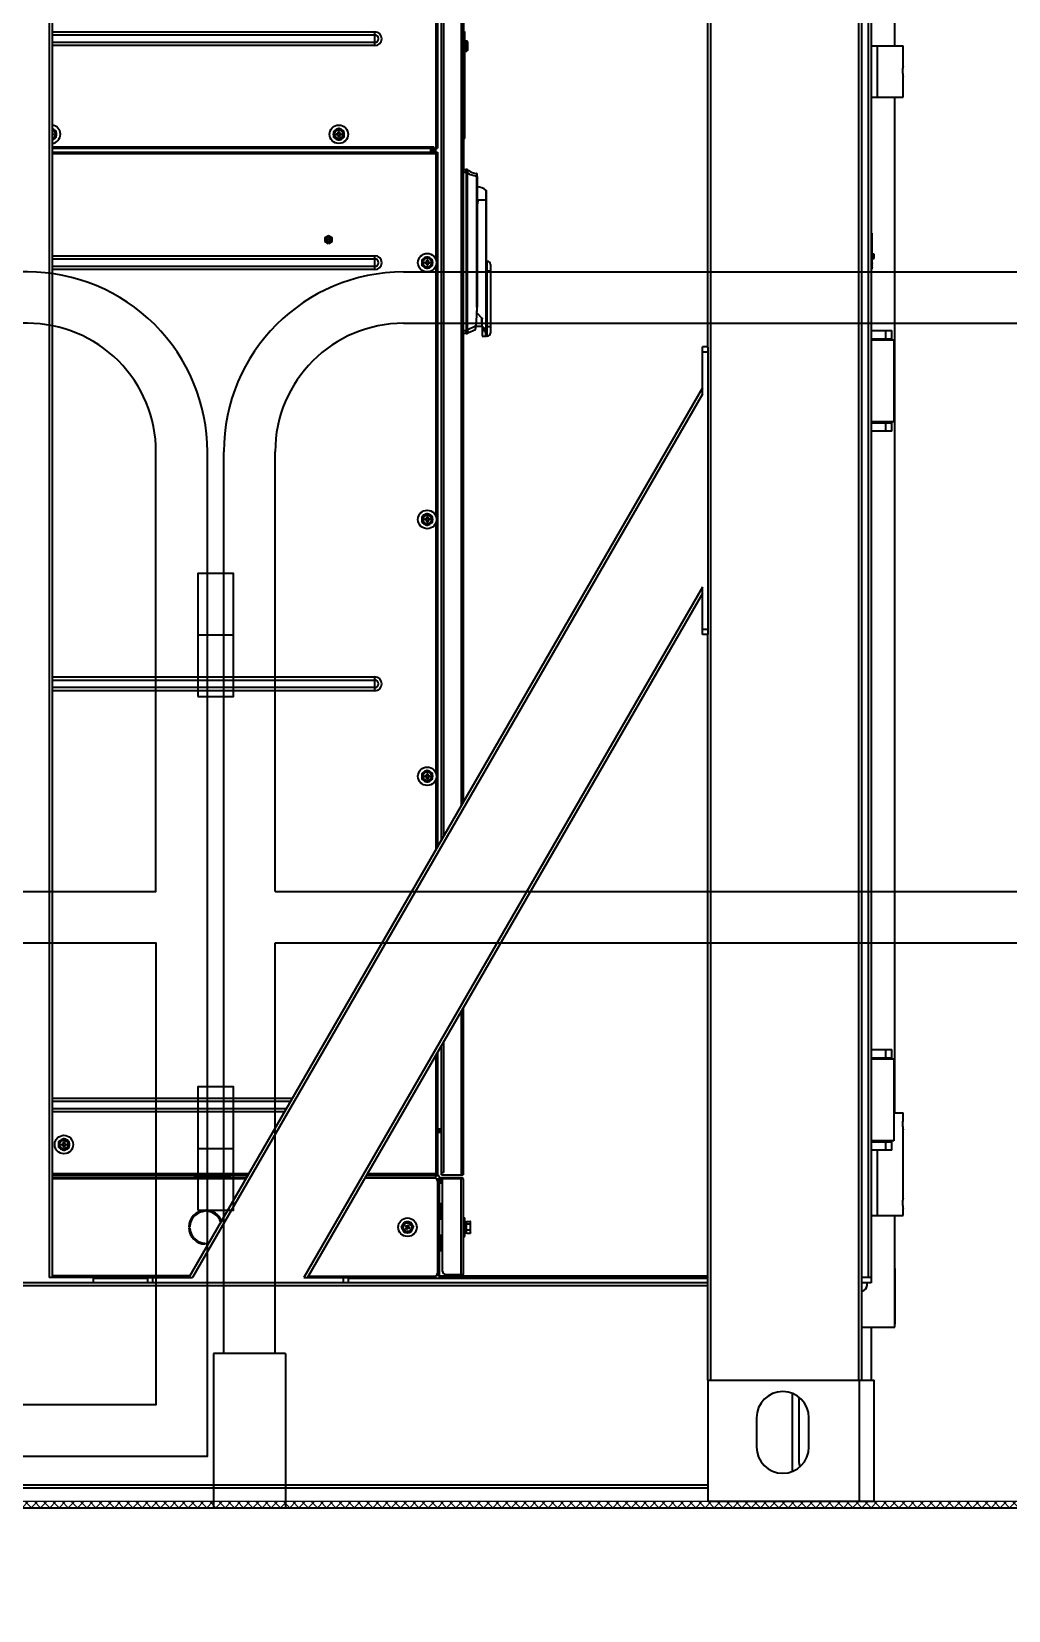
# Model space of a CAD drawing. Header units: millimetres. Extents: x 32496 to 166256, y 3504 to 23939.
# Drawn here: x 85086 to 86037, y 19105 to 20642 of the extents above; entities that cross this region are included whole.
import ezdxf

# ---------------------------------------------------------------- set-up
doc = ezdxf.new("R2010")
doc.units = ezdxf.units.MM
doc.layers.get('0').update_dxf_attribs({"lineweight": 35})
doc.layers.add('02___PRT_ALL_AXES', color=90, linetype='Continuous')

# ---------------------------------------------------------------- blocks, each defined once
blk = doc.blocks.new('YTJHUYTYHRTGR')
at = {"color": 7, "linetype": 'Continuous'}
for p, q in [((69414.4, -40854, 19235.7), (71188.4, -40854, 19235.7)), ((69414.4, -40904, 19235.7), (70276.4, -40904, 19235.7)), ((69239.4, -41907, 19235.7), (69239.4, -41029, 19235.7)), ((69289.4, -41457, 19235.7), (69289.4, -41029, 19235.7)), ((69289.4, -41457, 19235.7), (70276.4, -41457, 19235.7)), ((69289.4, -41507, 19235.7), (70276.4, -41507, 19235.7)), ((69289.4, -41907, 19235.7), (69289.4, -41507, 19235.7)), ((69299.4, -41907, 19235.7), (69229.4, -41907, 19235.7)), ((69229.4, -41907, 19235.7), (69229.4, -42057, 19235.7)), ((69299.4, -41907, 19235.7), (69299.4, -42057, 19235.7))]:
    blk.add_line(p, q, dxfattribs=at)
for p, q in [((69214.2, -41207.4, 19235.7), (69248.8, -41207.4, 19235.7)), ((69214.2, -41707.4, 19235.7), (69248.8, -41707.4, 19235.7))]:
    blk.add_line(p, q)
for points in [[(69223.4, -41029, 0.414214), (69048.4, -40854), (68258.4, -40854, 0.414214), (68083.4, -41029), (68083.4, -42007), (69223.4, -42007)], [(68678.4, -41457), (69173.4, -41457), (69173.4, -41029, 0.414214), (69048.4, -40904), (68678.4, -40904)]]:
    blk.add_lwpolyline(points, format="xyb", close=True)
at = {"elevation": 19235.7}
for points in [[(69214.2, -41267.3), (69248.8, -41267.3), (69248.8, -41147.4), (69214.2, -41147.4)], [(69214.2, -41767.3), (69248.8, -41767.3), (69248.8, -41647.4), (69214.2, -41647.4)]]:
    blk.add_lwpolyline(points, close=True, dxfattribs=at)
blk.add_lwpolyline([(68678.4, -41957), (68678.4, -41507), (69173.4, -41507), (69173.4, -41957)], close=True)
at = {"color": 7, "linetype": 'Continuous'}
for radius in [175, 125]:
    blk.add_arc((69414.4, -41029, 19235.7), radius, 90, 180, dxfattribs=at)
at = {"layer": '02___PRT_ALL_AXES', "color": 7, "linetype": 'Continuous'}
blk.add_line((71373.4, -42057, 19235.7), (65933.4, -42057, 19235.7), dxfattribs=at)
blk = doc.blocks.new('1250-8')
at = {"color": 9, "linetype": 'Continuous'}
for p, q in [((40893.9, -24607.5), (40893.9, -21947.5)), ((41037.9, -24607.5), (41037.9, -21947.5)), ((40249.9, -21998.5), (40249.9, -24507.5)), ((40633.6, -22427.5), (40633.6, -24078.5)), ((40651.2, -24048), (40651.2, -22458)), ((41046.9, -22904.1), (41046.9, -24507.5)), ((40626.5, -23408), (40626.5, -23272.1)), ((40252.9, -23294.8), (40566.9, -23294.8)), ((40252.9, -23297.8), (40566.9, -23297.8)), ((40566.9, -23308.2), (40566.9, -23294.8)), ((40566.9, -23305.2), (40252.9, -23305.2)), ((40566.9, -23308.2), (40252.9, -23308.2)), ((40653.4, -23305.2), (40654.6, -23305.2)), ((41055.9, -23308.3), (41055.9, -23358.3)), ((40653.4, -23329.6), (40654.6, -23329.6)), ((40252.9, -23406.8), (40624.5, -23406.8)), ((40622.9, -23412), (40622.9, -23408)), ((40652.9, -23403.2), (40653.4, -23403.2)), ((40252.9, -23411.8), (40621.5, -23411.8)), ((40626.5, -23413.4), (40252.9, -23413.4)), ((40626.5, -23516.9), (40626.5, -23413.4)), ((40655.5, -23431.7), (40652.9, -23431.7)), ((40655.5, -23431.7), (40655.5, -23428.7)), ((40655.5, -23431.7), (40657.2, -23429.2)), ((40656.1, -23432.1), (40657.7, -23429.6)), ((40656.8, -23432.1), (40656.1, -23432.1)), ((40656.1, -23585.2), (40656.1, -23432.1)), ((40656.8, -23432.1), (40656.8, -23585.2)), ((40666.4, -23435.6), (40666.1, -23435.6)), ((40666.1, -23562.8), (40666.1, -23435.6)), ((40675.3, -23449.1), (40675.3, -23449.5)), ((40675.3, -23449.5), (40675.4, -23458.6)), ((40666.8, -23459.9), (40666.4, -23461)), ((40666.4, -23464.4), (40666.6, -23463.9)), ((40666.4, -23464.4), (40666.6, -23463.9)), ((40666.4, -23463.9), (40666.6, -23463.9)), ((40667.2, -23458.6), (40666.8, -23459.9)), ((40671.6, -23458.6), (40667.2, -23458.6)), ((40667.2, -23458.6), (40667.2, -23458.8)), ((40675.4, -23458.6), (40671.6, -23458.6)), ((40675.4, -23458.6), (40675.4, -23458.6)), ((40675.4, -23585.4), (40675.4, -23458.6)), ((41050.9, -23501), (41049.9, -23501)), ((40252.9, -23512.8), (40566.9, -23512.8)), ((40252.9, -23515.8), (40566.9, -23515.8)), ((40566.9, -23526.2), (40566.9, -23512.8)), ((41050.9, -23515.7), (41049.9, -23515.7)), ((40566.9, -23523.2), (40252.9, -23523.2)), ((40566.9, -23526.2), (40252.9, -23526.2)), ((40626.5, -23766.9), (40626.5, -23522.1)), ((40676.4, -23527.7), (40675.4, -23527.7)), ((40676.4, -23527.7), (40676.4, -23518.2)), ((40679.4, -23527.7), (40676.4, -23527.7)), ((40676.4, -23581.6), (40676.4, -23527.7)), ((40666.1, -23562.8), (40666.4, -23562.8)), ((40671.2, -23577.3), (40671.2, -23573.4)), ((40652.9, -23585.4), (40655.8, -23585.4)), ((40656.1, -23585.2), (40655.8, -23585.4)), ((40655.8, -23585.4), (40657, -23588.1)), ((40655.8, -23588.4), (40655.8, -23585.4)), ((40656.8, -23585.2), (40656.1, -23585.2)), ((40657.4, -23587.9), (40656.1, -23585.2)), ((40665, -23581.4), (40656.8, -23585.2)), ((40675.1, -23591.1), (40675.1, -23588.2)), ((40675.4, -23581.6), (40676.4, -23581.6)), ((40675.4, -23585.4), (40675.4, -23585.4)), ((40676.4, -23581.6), (40679.4, -23581.6)), ((40676.4, -23591), (40676.4, -23581.6)), ((40890.9, -23606.5), (40885.9, -23606.5)), ((40885.9, -23647.5), (40389.4, -24507.5)), ((40626.5, -24016.9), (40626.5, -23772.1)), ((40885.9, -23835.5), (40497.9, -24507.5)), ((40890.9, -23876.5), (40885.9, -23876.5)), ((40252.9, -23922.8), (40566.9, -23922.8)), ((40252.9, -23925.8), (40566.9, -23925.8)), ((40566.9, -23936.2), (40566.9, -23922.8)), ((40566.9, -23933.2), (40252.9, -23933.2)), ((40566.9, -23936.2), (40252.9, -23936.2)), ((40626.5, -24090.8), (40626.5, -24022.1)), ((40651.2, -24407.5), (40651.2, -24248)), ((40633.6, -24278.5), (40633.6, -24405.3)), ((40626.5, -24406.1), (40626.5, -24290.8)), ((40252.9, -24332.8), (40486.8, -24332.8)), ((40252.9, -24335.8), (40485.1, -24335.8)), ((40480.8, -24343.2), (40252.9, -24343.2)), ((40479.1, -24346.2), (40252.9, -24346.2)), ((41055.9, -24374.5), (41055.9, -24375.5)), ((41055.9, -24383.5), (41055.9, -24447)), ((40252.9, -24406.1), (40444.5, -24406.1)), ((40560, -24406.1), (40626.5, -24406.1)), ((40441.4, -24411.5), (40252.9, -24411.5)), ((40626.4, -24410.9), (40626.4, -24408.5)), ((40631.9, -24411.7), (40630.9, -24411.7)), ((40632.1, -24411.5), (40632.1, -24410.5)), ((40650.9, -24504.5), (40650.9, -24411.5)), ((40631.4, -24438.5), (40629.4, -24438.5)), ((40631.4, -24448.3), (40629.4, -24448.3)), ((40631.6, -24448.5), (40631.6, -24450.5)), ((40631.4, -24468.7), (40629.4, -24468.7)), ((40631.6, -24468.5), (40631.6, -24466.5)), ((40629.4, -24478.5), (40631.4, -24478.5)), ((40890.9, -24515.5), (38776.9, -24515.5)), ((40252.9, -24505.5), (40387.1, -24505.5)), ((40350.9, -24512.5), (40350.9, -24507.5)), ((40512.4, -24506.5), (40512.4, -24507.5)), ((40536.4, -24512.5), (40536.4, -24507.5)), ((40626.4, -24508.5), (40626.4, -24506.1)), ((40890.9, -24506.3), (40629.4, -24506.3)), ((41038.4, -24607.5), (41038.4, -24725.5)), ((40890.9, -24709.5), (38776.9, -24709.5))]:
    blk.add_line(p, q, dxfattribs=at)
at = {"color": 7, "linetype": 'Continuous'}
for p, q in [((41040.9, -24607.5), (41040.9, -21947.5)), ((40252.9, -21998.5), (40252.9, -24507.5)), ((41072.9, -23308.3), (41072.9, -22217.2)), ((40627.9, -22417.7), (40627.9, -23408)), ((40631.9, -24081.4), (40631.9, -22426.5)), ((40652.9, -22461), (40652.9, -24045.1)), ((41049.9, -22899.5), (41049.9, -24512.5)), ((40890.9, -23601.9), (40890.9, -22904.1)), ((40653.4, -23428.7), (40653.4, -23133.8)), ((40654.6, -23398.5), (40654.6, -23294.5)), ((40654.6, -23303.5), (40656.4, -23303.5)), ((40654.6, -23313.5), (40656.4, -23313.5)), ((40657.4, -23304.5), (40656.4, -23303.5)), ((40656.4, -23313.5), (40656.4, -23303.5)), ((40657.4, -23312.5), (40656.4, -23313.5)), ((40657.4, -23312.5), (40657.4, -23304.5)), ((41049.9, -23308.3), (41080.9, -23308.3)), ((41080.9, -23328.3), (41080.9, -23308.3)), ((41080.9, -23328.3), (41080.9, -23328.4)), ((41080.9, -23328.4), (41080.9, -23328.3)), ((41080.9, -23328.3), (41080.9, -23328.4)), ((41080.9, -23338.3), (41080.9, -23338.2)), ((41080.9, -23338.2), (41080.9, -23338.3)), ((41080.9, -23338.2), (41080.9, -23338.3)), ((41080.9, -23358.3), (41080.9, -23338.3)), ((41049.9, -23358.3), (41080.9, -23358.3)), ((41072.9, -24347), (41072.9, -23358.3)), ((40252.9, -23389.3), (40256.9, -23391.6)), ((40257, -23397.4), (40256.9, -23391.6)), ((40526.9, -23391.7), (40531.9, -23388.7)), ((40527, -23397.5), (40526.9, -23391.7)), ((40531.4, -23392), (40532.4, -23392)), ((40531.4, -23393.5), (40531.4, -23392)), ((40531.9, -23388.7), (40536.9, -23391.6)), ((40532.4, -23392), (40532.4, -23393.5)), ((40537, -23397.4), (40536.9, -23391.6)), ((40252.9, -23394), (40254.4, -23394)), ((40254.4, -23395), (40252.9, -23395)), ((40257, -23397.4), (40252.9, -23399.7)), ((40252.9, -23408), (40627.9, -23408)), ((40254.4, -23394), (40254.4, -23395)), ((40532, -23400.3), (40527, -23397.5)), ((40529.4, -23394), (40530.9, -23394)), ((40529.4, -23395), (40529.4, -23394)), ((40530.9, -23395), (40529.4, -23395)), ((40531.5, -23397), (40531.5, -23395.5)), ((40532.5, -23397), (40531.5, -23397)), ((40537, -23397.4), (40532, -23400.3)), ((40532.5, -23395.5), (40532.5, -23397)), ((40532.9, -23394), (40534.4, -23394)), ((40534.4, -23395), (40532.9, -23395)), ((40534.4, -23394), (40534.4, -23395)), ((40621.5, -23412), (40621.5, -23408)), ((40624.4, -23408), (40624.4, -23412)), ((40624.5, -23408), (40624.5, -23406.8)), ((40625.9, -23408), (40625.9, -23412)), ((40654.6, -23398.5), (40653.4, -23398.5)), ((40252.9, -23412), (40627.9, -23412)), ((40626.5, -23413.4), (40626.5, -23412)), ((40627.9, -23412), (40627.9, -24088.4)), ((40652.9, -23428.7), (40655.5, -23428.7)), ((40666.4, -23435.6), (40666.4, -23433.1)), ((40666.4, -23435.6), (40666.4, -23562.8)), ((40675.4, -23449.5), (40675.4, -23449.3)), ((40675.4, -23458.6), (40675.4, -23449.5)), ((40675.4, -23458.6), (40675.4, -23577.3)), ((40518.4, -23495), (40521.9, -23493)), ((40518.4, -23495), (40518.4, -23499)), ((40521.9, -23501.1), (40518.4, -23499)), ((40519.3, -23496.4), (40520.3, -23496.4)), ((40519.3, -23496.5), (40519.3, -23496.4)), ((40520.1, -23496.5), (40519.3, -23496.5)), ((40519.4, -23497.1), (40519.3, -23497.2)), ((40519.3, -23497.2), (40519.3, -23497.3)), ((40519.3, -23497.4), (40519.3, -23497.3)), ((40519.3, -23497.4), (40519.3, -23497.5)), ((40519.3, -23497.5), (40519.5, -23497.6)), ((40520.1, -23496.5), (40519.4, -23497.1)), ((40519.5, -23497.2), (40520.3, -23496.5)), ((40519.5, -23497.3), (40519.5, -23497.2)), ((40519.5, -23497.3), (40519.5, -23497.4)), ((40519.6, -23497.5), (40519.5, -23497.4)), ((40519.5, -23497.4), (40519.5, -23497.4)), ((40519.5, -23497.6), (40519.6, -23497.6)), ((40519.8, -23497.5), (40519.6, -23497.5)), ((40519.6, -23497.6), (40519.7, -23497.7)), ((40519.8, -23497.7), (40519.7, -23497.7)), ((40519.8, -23497.5), (40519.9, -23497.5)), ((40519.8, -23497.7), (40520, -23497.6)), ((40520, -23497.5), (40519.9, -23497.5)), ((40520.1, -23497.4), (40520, -23497.5)), ((40520, -23497.6), (40520.1, -23497.6)), ((40520.1, -23497.4), (40520.3, -23497.4)), ((40520.1, -23497.4), (40520.1, -23497.4)), ((40520.1, -23497.6), (40520.2, -23497.5)), ((40520.2, -23497.5), (40520.3, -23497.4)), ((40520.3, -23496.4), (40520.3, -23496.5)), ((40520.5, -23496.4), (40520.7, -23496.4)), ((40520.5, -23497.7), (40520.5, -23496.4)), ((40520.7, -23497.7), (40520.5, -23497.7)), ((40520.7, -23496.4), (40520.7, -23497.4)), ((40520.8, -23497.3), (40520.7, -23497.4)), ((40520.7, -23497.7), (40520.8, -23497.5)), ((40520.8, -23497.3), (40520.8, -23497.5)), ((40521.2, -23497), (40521.1, -23496.8)), ((40521.1, -23496.8), (40521.1, -23496.9)), ((40521.1, -23496.9), (40521.2, -23497)), ((40521.2, -23497), (40521.1, -23497.2)), ((40521.1, -23497.2), (40521.2, -23497.1)), ((40521.1, -23497.2), (40521.1, -23497.2)), ((40521.2, -23496.8), (40521.3, -23496.8)), ((40521.2, -23497), (40521.2, -23496.8)), ((40521.2, -23497.3), (40521.2, -23497.1)), ((40521.3, -23497.3), (40521.2, -23497.3)), ((40521.4, -23496.8), (40521.3, -23497)), ((40521.3, -23496.8), (40521.3, -23497)), ((40521.3, -23497), (40521.4, -23496.9)), ((40521.4, -23497.2), (40521.3, -23497)), ((40521.3, -23497.1), (40521.4, -23497.2)), ((40521.3, -23497.1), (40521.3, -23497.3)), ((40521.4, -23496.9), (40521.4, -23496.8)), ((40521.4, -23497.2), (40521.4, -23497.2)), ((40521.8, -23496.5), (40521.7, -23496.6)), ((40521.7, -23496.6), (40521.7, -23496.7)), ((40521.7, -23496.9), (40521.7, -23496.7)), ((40521.7, -23496.9), (40521.7, -23497)), ((40521.7, -23497), (40521.8, -23497.1)), ((40521.7, -23497.4), (40521.8, -23497.4)), ((40521.7, -23497.4), (40521.8, -23497.6)), ((40521.7, -23497.4), (40521.7, -23497.4)), ((40521.9, -23496.4), (40521.8, -23496.5)), ((40521.8, -23496.7), (40521.9, -23496.6)), ((40521.8, -23496.8), (40521.8, -23496.7)), ((40521.8, -23496.9), (40521.8, -23496.8)), ((40521.8, -23496.8), (40521.8, -23496.8)), ((40521.9, -23497), (40521.8, -23496.9)), ((40521.8, -23497.1), (40521.9, -23497.2)), ((40521.9, -23497.4), (40521.8, -23497.4)), ((40521.8, -23497.6), (40521.9, -23497.6)), ((40521.9, -23493), (40525.4, -23495)), ((40522.1, -23496.4), (40521.9, -23496.4)), ((40521.9, -23496.5), (40522, -23496.5)), ((40521.9, -23496.6), (40521.9, -23496.5)), ((40522, -23497.1), (40521.9, -23497)), ((40521.9, -23497), (40521.9, -23497)), ((40521.9, -23497.2), (40522.1, -23497.2)), ((40522, -23497.5), (40521.9, -23497.4)), ((40521.9, -23497.6), (40522.1, -23497.7)), ((40525.4, -23499), (40521.9, -23501.1)), ((40522.2, -23496.5), (40522, -23496.5)), ((40522, -23497.1), (40522.2, -23497.1)), ((40522.1, -23497.5), (40522, -23497.5)), ((40522.1, -23496.4), (40522.2, -23496.4)), ((40522.2, -23497.2), (40522.1, -23497.2)), ((40522.1, -23497.5), (40522.2, -23497.5)), ((40522.2, -23497.7), (40522.1, -23497.7)), ((40522.3, -23496.4), (40522.2, -23496.4)), ((40522.2, -23496.5), (40522.3, -23496.5)), ((40522.3, -23497), (40522.2, -23497.1)), ((40522.2, -23497.2), (40522.3, -23497.2)), ((40522.3, -23497.5), (40522.2, -23497.5)), ((40522.2, -23497.7), (40522.3, -23497.6)), ((40522.5, -23496.5), (40522.3, -23496.4)), ((40522.3, -23496.5), (40522.4, -23496.6)), ((40522.4, -23497), (40522.3, -23497)), ((40522.3, -23497.2), (40522.5, -23497.1)), ((40522.4, -23497.4), (40522.3, -23497.5)), ((40522.3, -23497.6), (40522.5, -23497.6)), ((40522.4, -23496.6), (40522.4, -23496.7)), ((40522.4, -23496.7), (40522.5, -23496.8)), ((40522.5, -23496.8), (40522.4, -23496.9)), ((40522.4, -23496.9), (40522.4, -23497)), ((40522.5, -23497.3), (40522.4, -23497.4)), ((40522.4, -23497.4), (40522.4, -23497.4)), ((40522.5, -23496.6), (40522.5, -23496.5)), ((40522.6, -23496.7), (40522.5, -23496.6)), ((40522.5, -23496.8), (40522.5, -23496.8)), ((40522.5, -23497.1), (40522.5, -23497.1)), ((40522.5, -23497.1), (40522.5, -23497.3)), ((40522.5, -23497.4), (40522.6, -23497.3)), ((40522.5, -23497.6), (40522.5, -23497.4)), ((40522.6, -23496.9), (40522.6, -23496.7)), ((40522.6, -23496.9), (40522.6, -23497.1)), ((40522.6, -23497.3), (40522.6, -23497.1)), ((40522.8, -23496.4), (40523, -23496.4)), ((40522.8, -23497.7), (40522.8, -23496.4)), ((40523.1, -23497.7), (40522.8, -23497.7)), ((40523, -23496.4), (40523, -23497.4)), ((40523.4, -23496.4), (40523, -23497.4)), ((40523.1, -23497.7), (40523.5, -23496.5)), ((40523.4, -23496.4), (40523.6, -23496.4)), ((40523.5, -23496.5), (40523.9, -23497.7)), ((40524, -23497.4), (40523.6, -23496.4)), ((40524.1, -23497.7), (40523.9, -23497.7)), ((40524, -23496.4), (40524.1, -23496.4)), ((40524, -23497.4), (40524, -23496.4)), ((40524.1, -23496.4), (40524.1, -23497.7)), ((40525.4, -23499), (40525.4, -23495)), ((41050.9, -23525.8), (41050.9, -23490.8)), ((41050.9, -23492.8), (41050.9, -23492.7)), ((40612.9, -23516.7), (40617.9, -23513.7)), ((40613, -23522.5), (40612.9, -23516.7)), ((40617.9, -23513.7), (40622.9, -23516.6)), ((40623, -23522.4), (40622.9, -23516.6)), ((41052.9, -23511.3), (41050.9, -23511.3)), ((41050.9, -23515.3), (41052.9, -23515.3)), ((41052.9, -23515.3), (41052.9, -23511.3)), ((40618, -23525.3), (40613, -23522.5)), ((40615.4, -23519), (40616.9, -23519)), ((40615.4, -23520), (40615.4, -23519)), ((40616.9, -23520), (40615.4, -23520)), ((40617.4, -23517), (40618.4, -23517)), ((40617.4, -23518.5), (40617.4, -23517)), ((40617.5, -23522), (40617.5, -23520.5)), ((40618.5, -23522), (40617.5, -23522)), ((40623, -23522.4), (40618, -23525.3)), ((40618.4, -23517), (40618.4, -23518.5)), ((40618.5, -23520.5), (40618.5, -23522)), ((40618.9, -23519), (40620.4, -23519)), ((40620.4, -23520), (40618.9, -23520)), ((40620.4, -23519), (40620.4, -23520)), ((40675.4, -23518.2), (40676.4, -23518.2)), ((40675.4, -23525.8), (40675.4, -23527.7)), ((40675.4, -23527.7), (40675.4, -23581.6)), ((40679.4, -23521.2), (40679.4, -23527.7)), ((40679.4, -23527.7), (40679.4, -23581.6)), ((41050.9, -23521.6), (41050.9, -23521.7)), ((40666.3, -23568.7), (40666.4, -23568.6)), ((40666.3, -23568.7), (40666.4, -23568.6)), ((40666.4, -23568.6), (40666.6, -23568.8)), ((40666.4, -23568.6), (40666.6, -23568.8)), ((40666.6, -23568.8), (40671.2, -23573.4)), ((40666.6, -23568.8), (40671.2, -23573.4)), ((40671.4, -23581.2), (40671.4, -23574.1)), ((40655.8, -23588.4), (40652.9, -23588.4)), ((40657.4, -23587.9), (40657, -23588.1)), ((40657.4, -23587.9), (40664.8, -23584.5)), ((40671.4, -23581.6), (40665.4, -23581.6)), ((40671.4, -23581.2), (40671.4, -23583.8)), ((40671.4, -23583.8), (40671.4, -23585.1)), ((40671.4, -23585.1), (40671.4, -23586.3)), ((40671.4, -23586.3), (40671.4, -23591.1)), ((40671.4, -23591.1), (40675.1, -23591.1)), ((40675.4, -23580.8), (40675.4, -23585.4)), ((40675.4, -23581.6), (40675.4, -23583.2)), ((40675.4, -23585.4), (40675.4, -23587.9)), ((40675.4, -23586.3), (40675.4, -23586.8)), ((40675.4, -23586.8), (40675.4, -23587.9)), ((40675.4, -23587.9), (40675.4, -23590.6)), ((40675.4, -23590), (40675.4, -23590.8)), ((40675.4, -23590.8), (40675.4, -23591)), ((40676.4, -23591), (40675.4, -23591)), ((40679.4, -23581.6), (40679.4, -23588)), ((40679.4, -23588), (40679.4, -23588)), ((41049.9, -23585.5), (41069.9, -23585.5)), ((41049.9, -23593.5), (41069.9, -23593.5)), ((41063.9, -23585.5), (41063.9, -23593.5)), ((41069.9, -23593.5), (41069.9, -23585.5)), ((40890.9, -23601.5), (40885.9, -23601.5)), ((40885.9, -23647.5), (40885.9, -23601.5)), ((40890.9, -23601.9), (40890.9, -23881.1)), ((41049.9, -23594.5), (41071.9, -23594.5)), ((41071.9, -23594.5), (41071.9, -23674.5)), ((40885.9, -23641.5), (40385.9, -24507.5)), ((41071.9, -23674.5), (41049.9, -23674.5)), ((41049.9, -23675.5), (41069.9, -23675.5)), ((41069.9, -23683.5), (41049.9, -23683.5)), ((41063.9, -23675.5), (41063.9, -23683.5)), ((41069.9, -23683.5), (41069.9, -23675.5)), ((40612.9, -23766.7), (40617.9, -23763.7)), ((40613, -23772.5), (40612.9, -23766.7)), ((40618, -23775.3), (40613, -23772.5)), ((40615.4, -23769), (40616.9, -23769)), ((40615.4, -23770), (40615.4, -23769)), ((40616.9, -23770), (40615.4, -23770)), ((40617.4, -23767), (40618.4, -23767)), ((40617.4, -23768.5), (40617.4, -23767)), ((40617.5, -23772), (40617.5, -23770.5)), ((40618.5, -23772), (40617.5, -23772)), ((40617.9, -23763.7), (40622.9, -23766.6)), ((40623, -23772.4), (40618, -23775.3)), ((40618.4, -23767), (40618.4, -23768.5)), ((40618.5, -23770.5), (40618.5, -23772)), ((40618.9, -23769), (40620.4, -23769)), ((40620.4, -23770), (40618.9, -23770)), ((40620.4, -23769), (40620.4, -23770)), ((40623, -23772.4), (40622.9, -23766.6)), ((40885.9, -23881.5), (40885.9, -23835.5)), ((40885.9, -23841.5), (40501.4, -24507.5)), ((40890.9, -23881.5), (40885.9, -23881.5)), ((40890.9, -24512.5), (40890.9, -23881.1)), ((40612.9, -24016.7), (40617.9, -24013.7)), ((40613, -24022.5), (40612.9, -24016.7)), ((40618, -24025.3), (40613, -24022.5)), ((40615.4, -24019), (40616.9, -24019)), ((40615.4, -24020), (40615.4, -24019)), ((40616.9, -24020), (40615.4, -24020)), ((40617.4, -24017), (40618.4, -24017)), ((40617.4, -24018.5), (40617.4, -24017)), ((40617.5, -24022), (40617.5, -24020.5)), ((40618.5, -24022), (40617.5, -24022)), ((40617.9, -24013.7), (40622.9, -24016.6)), ((40623, -24022.4), (40618, -24025.3)), ((40618.4, -24017), (40618.4, -24018.5)), ((40618.5, -24020.5), (40618.5, -24022)), ((40618.9, -24019), (40620.4, -24019)), ((40620.4, -24020), (40618.9, -24020)), ((40620.4, -24019), (40620.4, -24020)), ((40623, -24022.4), (40622.9, -24016.6)), ((40652.9, -24245.1), (40652.9, -24407.5)), ((40631.9, -24407.5), (40631.9, -24281.4)), ((40627.9, -24288.4), (40627.9, -24407.5)), ((41049.9, -24285.5), (41069.9, -24285.5)), ((41049.9, -24293.5), (41069.9, -24293.5)), ((41049.9, -24294.5), (41071.9, -24294.5)), ((41063.9, -24285.5), (41063.9, -24293.5)), ((41069.9, -24293.5), (41069.9, -24285.5)), ((41071.9, -24294.5), (41071.9, -24374.5)), ((41071.9, -24347), (41080.9, -24347)), ((41080.9, -24353.6), (41080.9, -24347)), ((41080.9, -24353.6), (41080.9, -24353.7)), ((41080.9, -24353.7), (41080.9, -24353.6)), ((41080.9, -24353.6), (41080.9, -24353.7)), ((40259.4, -24375.2), (40264.4, -24372.2)), ((40259.5, -24381), (40259.4, -24375.2)), ((40263.9, -24375.5), (40264.9, -24375.5)), ((40263.9, -24377), (40263.9, -24375.5)), ((40264.4, -24372.2), (40269.4, -24375.1)), ((40264.9, -24375.5), (40264.9, -24377)), ((40265.4, -24377.5), (40266.9, -24377.5)), ((40266.9, -24377.5), (40266.9, -24378.5)), ((40269.5, -24380.9), (40269.4, -24375.1)), ((40631.9, -24363), (40627.9, -24363)), ((40631.9, -24364.5), (40627.9, -24364.5)), ((40627.9, -24366), (40631.9, -24366)), ((41071.9, -24374.5), (41049.9, -24374.5)), ((41049.9, -24375.5), (41069.9, -24375.5)), ((41063.9, -24375.5), (41063.9, -24383.5)), ((41069.9, -24383.5), (41069.9, -24375.5)), ((41080.9, -24363.6), (41080.9, -24363.5)), ((41080.9, -24363.5), (41080.9, -24363.6)), ((41080.9, -24363.5), (41080.9, -24363.6)), ((41080.9, -24430.3), (41080.9, -24363.6)), ((40264.5, -24383.8), (40259.5, -24381)), ((40261.9, -24377.5), (40263.4, -24377.5)), ((40261.9, -24378.5), (40261.9, -24377.5)), ((40263.4, -24378.5), (40261.9, -24378.5)), ((40264, -24380.5), (40264, -24379)), ((40265, -24380.5), (40264, -24380.5)), ((40269.5, -24380.9), (40264.5, -24383.8)), ((40265, -24379), (40265, -24380.5)), ((40266.9, -24378.5), (40265.4, -24378.5)), ((41069.9, -24383.5), (41049.9, -24383.5)), ((40443.7, -24407.5), (40252.9, -24407.5)), ((40559.1, -24407.5), (40627.9, -24407.5)), ((40603.4, -24408.5), (40603.4, -24407.5)), ((40604.4, -24408.5), (40604.4, -24407.5)), ((40606.9, -24408.5), (40606.9, -24407.5)), ((40621.9, -24408.5), (40621.9, -24407.5)), ((40624.4, -24408.5), (40624.4, -24407.5)), ((40626.5, -24407.5), (40626.5, -24406.1)), ((40631.9, -24405.3), (40633.6, -24405.3)), ((40631.9, -24407.5), (40652.9, -24407.5)), ((40443.1, -24408.5), (40252.9, -24408.5)), ((40252.9, -24410.5), (40441.9, -24410.5)), ((40391.7, -24409.5), (40391.7, -24408.5)), ((40391.7, -24409.5), (40426.2, -24409.5)), ((40426.2, -24409.5), (40426.2, -24408.5)), ((40557.4, -24410.5), (40624.9, -24410.5)), ((40629.4, -24408.5), (40558.6, -24408.5)), ((40627.2, -24411.5), (40629.4, -24411.5)), ((40627.9, -24413.5), (40627.9, -24503.5)), ((40629.4, -24408.5), (40629.4, -24411.5)), ((40629.4, -24411.5), (40629.4, -24505.5)), ((40630.9, -24411.7), (40630.9, -24415.5)), ((40631.9, -24415.5), (40630.9, -24415.5)), ((40631.9, -24411.7), (40631.9, -24415.5)), ((40651.9, -24410.5), (40632.1, -24410.5)), ((40652.9, -24411.5), (40632.1, -24411.5)), ((40632.9, -24501.5), (40632.9, -24411.5)), ((40651.9, -24411.5), (40651.9, -24410.5)), ((40652.9, -24411.5), (40652.9, -24504.5)), ((40629.4, -24435.5), (40631.4, -24435.5)), ((40631.4, -24448.3), (40631.4, -24435.5)), ((40632.9, -24437), (40631.4, -24437)), ((41080.9, -24430.3), (41080.9, -24430.4)), ((41080.9, -24430.4), (41080.9, -24430.3)), ((41080.9, -24430.3), (41080.9, -24430.4)), ((40401.9, -24442), (40401.9, -24443)), ((40402.9, -24443), (40402.9, -24442)), ((40592.9, -24458.5), (40595.8, -24453.5)), ((40595.8, -24453.5), (40601.6, -24453.5)), ((40601.6, -24453.5), (40604.5, -24458.5)), ((40632.9, -24446), (40631.4, -24446)), ((40632.9, -24448.5), (40631.6, -24448.5)), ((40632.9, -24450.5), (40631.6, -24450.5)), ((40652.9, -24449.5), (40654.5, -24449.5)), ((40654.5, -24467.5), (40654.5, -24449.5)), ((40654.5, -24453.2), (40656.1, -24453.2)), ((40656.1, -24464), (40656.1, -24453)), ((40656.4, -24452.8), (40659.8, -24452.8)), ((40660.1, -24464), (40660.1, -24453)), ((41049.9, -24447), (41080.9, -24447)), ((41072.9, -24555.8), (41072.9, -24447)), ((41080.9, -24440.3), (41080.9, -24440.3)), ((41080.9, -24440.3), (41080.9, -24440.3)), ((41080.9, -24440.3), (41080.9, -24440.3)), ((41080.9, -24447), (41080.9, -24440.3)), ((40387, -24458), (40386, -24458)), ((40386, -24459), (40387, -24459)), ((40595.8, -24463.5), (40592.9, -24458.5)), ((40601.6, -24463.5), (40595.8, -24463.5)), ((40596.3, -24457.7), (40596.8, -24456.8)), ((40597.6, -24458.5), (40596.3, -24457.7)), ((40596.8, -24456.8), (40598.1, -24457.6)), ((40597, -24460.4), (40597.8, -24459.1)), ((40597.9, -24460.9), (40597, -24460.4)), ((40598.6, -24459.6), (40597.9, -24460.9)), ((40598.8, -24457.4), (40599.5, -24456.1)), ((40600.6, -24460.2), (40599.3, -24459.5)), ((40599.5, -24456.1), (40600.4, -24456.6)), ((40600.4, -24456.6), (40599.6, -24457.9)), ((40599.8, -24458.6), (40601.1, -24459.3)), ((40601.1, -24459.3), (40600.6, -24460.2)), ((40601.6, -24463.5), (40604.5, -24458.5)), ((40631.4, -24481.5), (40631.4, -24468.7)), ((40631.6, -24466.5), (40632.9, -24466.5)), ((40631.6, -24468.5), (40632.9, -24468.5)), ((40652.9, -24467.5), (40654.5, -24467.5)), ((40654.5, -24463.9), (40656.1, -24463.9)), ((40656.4, -24455.1), (40659.8, -24455.1)), ((40656.4, -24460.9), (40659.8, -24460.9)), ((40656.4, -24464.3), (40659.8, -24464.3)), ((40401.9, -24474), (40401.9, -24475)), ((40402.9, -24475), (40402.9, -24474)), ((40631.4, -24481.5), (40629.4, -24481.5)), ((40632.9, -24471), (40631.4, -24471)), ((40632.9, -24480), (40631.4, -24480)), ((41072.9, -24498.8), (41072.9, -24552.8)), ((40292.9, -24512.5), (40112.9, -24512.5)), ((40292.9, -24507.5), (40249.9, -24507.5)), ((40386.5, -24506.5), (40252.9, -24506.5)), ((40292.9, -24507.5), (40292.9, -24512.5)), ((40345.9, -24508.5), (40292.9, -24508.5)), ((40345.9, -24512.5), (40292.9, -24512.5)), ((40345.9, -24507.5), (40389.4, -24507.5)), ((40345.9, -24512.5), (40345.9, -24507.5)), ((40541.4, -24512.5), (40345.9, -24512.5)), ((40497.9, -24507.5), (40541.4, -24507.5)), ((40624.9, -24506.5), (40502, -24506.5)), ((40509.4, -24507.5), (40509.4, -24506.5)), ((40541.4, -24512.5), (40541.4, -24507.5)), ((40890.9, -24508.5), (40541.4, -24508.5)), ((40890.9, -24512.5), (40541.4, -24512.5)), ((40629.4, -24505.5), (40627.2, -24505.5)), ((40629.4, -24505.5), (40629.4, -24508.5)), ((40890.9, -24506.5), (40629.4, -24506.5)), ((40635.9, -24504.5), (40652.9, -24504.5)), ((40642.9, -24504.5), (40642.9, -24505.5)), ((40642.9, -24505.5), (40651.9, -24505.5)), ((40651.9, -24504.5), (40651.9, -24505.5)), ((40890.9, -24607.5), (40890.9, -24512.5)), ((41049.9, -24507.5), (41040.9, -24507.5)), ((41045.9, -24512.5), (41040.9, -24512.5)), ((41049.9, -24512.5), (41045.9, -24512.5)), ((41045.9, -24515.2), (41045.9, -24512.5)), ((41040.9, -24555.8), (41072.9, -24555.8)), ((41049.9, -24555.8), (41049.9, -24607.5)), ((40890.9, -24607.5), (41052.9, -24607.5)), ((40890.9, -24607.5), (40890.9, -24725.5)), ((41052.9, -24725.5), (41052.9, -24607.5)), ((40972.9, -24620.3), (40972.9, -24696.3)), ((40979.9, -24688.3), (40979.9, -24624.2)), ((40938.4, -24644), (40938.4, -24672.5)), ((40989.4, -24672.5), (40989.4, -24644)), ((40890.9, -24712.5), (38776.9, -24712.5)), ((41052.9, -24725.5), (40890.9, -24725.5))]:
    blk.add_line(p, q, dxfattribs=at)
for points in [[(41050.9, -23495.1), (41050.9, -23495), (41050.9, -23494.8), (41050.8, -23494.6), (41050.7, -23494.5), (41050.6, -23494.3), (41050.5, -23494.2), (41050.3, -23494.2), (41050.2, -23494.1), (41050.1, -23494.1), (41050, -23494.1), (41050, -23494.1), (41050, -23494.1), (41049.9, -23494.1)], [(41050.9, -23492.8), (41050.9, -23492.8), (41050.9, -23492.7)], [(41049.9, -23522.6), (41049.9, -23522.6), (41050, -23522.6), (41050, -23522.6), (41050.1, -23522.6), (41050.1, -23522.5), (41050.2, -23522.5), (41050.4, -23522.5), (41050.5, -23522.4), (41050.7, -23522.2), (41050.8, -23522.1), (41050.9, -23521.9), (41050.9, -23521.7)]]:
    blk.add_lwpolyline(points, dxfattribs=at)
for centre, radius in [((40531.9, -23394.5), 9), ((40531.9, -23394.5), 4.25), ((40521.9, -23497), 2.5), ((40617.9, -23519.5), 9), ((40617.9, -23519.5), 4.25), ((40617.9, -23769.5), 9), ((40617.9, -23769.5), 4.25), ((40617.9, -24019.5), 9), ((40617.9, -24019.5), 4.25), ((40264.4, -24378), 9), ((40264.4, -24378), 4.25), ((40598.7, -24458.5), 9), ((40598.7, -24458.5), 4.25)]:
    blk.add_circle(centre, radius, dxfattribs=at)
at = {"color": 9, "linetype": 'Continuous'}
for centre, radius, start, end in [((40566.9, -23301.5), 6.71, 270, 90), ((40566.9, -23301.5), 3.73, 270, 90), ((40668.6, -23412.8), 23, 235.1882, 237.0864), ((41049.9, -23495.1), 1, 54.1511, 63.3973), ((41049.9, -23495.1), 1, 53.9893, 63.5543), ((41049.9, -23495.1), 0.998, 63.4048, 65.7206), ((41049.9, -23495.1), 0.998, 63.5626, 65.6086), ((41049.9, -23495.1), 0.997, 51.0844, 54.1441), ((41049.9, -23495.1), 0.997, 51.1707, 53.9814), ((41049.9, -23495.1), 1, 40.4624, 51.0709), ((41049.9, -23495.1), 1, 40.1744, 51.1564), ((41049.9, -23495.1), 0.998, 39.2677, 40.4523), ((41049.9, -23495.1), 0.997, 39.321, 40.1627), ((41049.9, -23495.1), 1, 27.3218, 39.2522), ((41049.9, -23495.1), 1, 27.3087, 39.3055), ((41049.9, -23495.1), 0.999, 23.1363, 27.3009), ((41049.9, -23495.1), 0.999, 23.2722, 27.2877), ((41049.9, -23495.1), 1, 15.1911, 23.1387), ((41049.9, -23495.1), 1, 15.1899, 23.2743), ((41049.9, -23495.1), 1, 4.4621, 14.1316), ((41049.9, -23495.1), 0.994, 14.1334, 15.1817), ((41049.9, -23495.1), 0.993, 14.1404, 15.1802), ((41049.9, -23495.1), 1, 0.0018, 4.4535), ((40566.9, -23519.5), 6.71, 270, 90), ((40566.9, -23519.5), 3.73, 270, 90), ((41049.9, -23521.6), 0.997, 298.5866, 301.1964), ((41049.9, -23521.6), 1, 301.2124, 313.1507), ((41049.9, -23521.6), 0.995, 313.1669, 315.4424), ((41049.9, -23521.6), 1, 315.4725, 329.6551), ((41049.9, -23521.6), 1, 332.8262, 344.1539), ((41049.9, -23521.6), 0.997, 329.682, 332.8176), ((41049.9, -23521.6), 1, 352.8093, 359.9863), ((41049.9, -23521.6), 1, 346.842, 352.8174), ((41049.9, -23521.6), 0.996, 345.0097, 346.8374), ((41049.9, -23521.6), 0.994, 344.1722, 345.0087), ((40566.9, -23929.5), 6.71, 270, 90), ((40566.9, -23929.5), 3.73, 270, 90)]:
    blk.add_arc(centre, radius, start, end, dxfattribs=at)
at = {"color": 7, "linetype": 'Continuous'}
for centre, radius, start, end in [((40251.9, -23394.5), 9, 276.3926, 83.6118), ((40251.9, -23394.5), 5.35, 39.6691, 79.1926), ((40251.9, -23394.5), 4.25, 283.6533, 76.3372), ((40251.9, -23394.5), 5.47, 24.5164, 36.5013), ((40251.9, -23394.5), 5.35, 339.6691, 21.3485), ((40531.9, -23394.5), 5.35, 159.6691, 201.3485), ((40531.9, -23394.5), 5.47, 144.5164, 156.5013), ((40531.9, -23394.5), 5.35, 99.6691, 141.3485), ((40530.9, -23393.5), 0.5, 270.5088, 0.5088), ((40531.9, -23394.5), 5.47, 84.5164, 96.5013), ((40532.9, -23393.5), 0.5, 180.5088, 270.5088), ((40531.9, -23394.5), 5.35, 39.6691, 81.3485), ((40531.9, -23394.5), 5.47, 24.5164, 36.5013), ((40531.9, -23394.5), 5.35, 339.6691, 21.3485), ((40251.9, -23394.5), 5.35, 280.7951, 321.3485), ((40251.9, -23394.5), 5.47, 324.5164, 336.5013), ((40531.9, -23394.5), 5.47, 204.5164, 216.5013), ((40531.9, -23394.5), 5.35, 219.6691, 261.3485), ((40531, -23395.5), 0.5, 0.5088, 90.5088), ((40531.9, -23394.5), 5.47, 264.5164, 276.5013), ((40533, -23395.5), 0.5, 90.5088, 180.5088), ((40531.9, -23394.5), 5.35, 279.6691, 321.3485), ((40531.9, -23394.5), 5.47, 324.5164, 336.5013), ((40655.5, -23431.7), 3, 55.1882, 90), ((40668.6, -23412.8), 20, 235.1882, 237.0803), ((40668.6, -23412.8), 20, 237.0798, 262.5623), ((40665.9, -23433.1), 0.5, 0, 82.5628), ((40666.4, -23458.6), 13, 46.7613, 89.9864), ((40675.1, -23449.3), 0.3, 0, 46.7613), ((41049.9, -23495.1), 1, 0.0269, 14.1059), ((40617.9, -23519.5), 5.47, 144.5164, 156.5013), ((40617.9, -23519.5), 5.35, 99.6691, 141.3485), ((40617.9, -23519.5), 5.47, 84.5164, 96.5013), ((40617.9, -23519.5), 5.35, 39.6691, 81.3485), ((40617.9, -23519.5), 5.47, 24.5164, 36.5013), ((40617.9, -23519.5), 5.35, 159.6691, 201.3485), ((40617.9, -23519.5), 5.47, 204.5164, 216.5013), ((40617.9, -23519.5), 5.35, 219.6691, 261.3485), ((40616.9, -23518.5), 0.5, 270.5088, 0.5088), ((40617, -23520.5), 0.5, 0.5088, 90.5088), ((40617.9, -23519.5), 5.47, 264.5164, 276.5013), ((40618.9, -23518.5), 0.5, 180.5088, 270.5088), ((40619, -23520.5), 0.5, 90.5088, 180.5088), ((40617.9, -23519.5), 5.35, 279.6691, 321.3485), ((40617.9, -23519.5), 5.47, 324.5164, 336.5013), ((40617.9, -23519.5), 5.35, 339.6691, 21.3485), ((40676.4, -23521.2), 3, 0, 90), ((40500.4, -23562.8), 166, 353.5424, 0), ((40655.8, -23585.4), 3, 270, 295), ((40664.6, -23584), 0.5, 295, 352.6203), ((40500.4, -23562.8), 166, 352.6202, 353.5424), ((40500.4, -23562.8), 166, 352.9553, 353.521), ((40675.1, -23590.8), 0.3, 270, 337.5), ((40676.4, -23588), 3, 270, 0), ((40617.9, -23769.5), 5.35, 159.6691, 201.3485), ((40617.9, -23769.5), 5.47, 144.5164, 156.5013), ((40617.9, -23769.5), 5.47, 204.5164, 216.5013), ((40617.9, -23769.5), 5.35, 99.6691, 141.3485), ((40617.9, -23769.5), 5.35, 219.6691, 261.3485), ((40616.9, -23768.5), 0.5, 270.5088, 0.5088), ((40617, -23770.5), 0.5, 0.5088, 90.5088), ((40617.9, -23769.5), 5.47, 84.5164, 96.5013), ((40617.9, -23769.5), 5.47, 264.5164, 276.5013), ((40618.9, -23768.5), 0.5, 180.5088, 270.5088), ((40619, -23770.5), 0.5, 90.5088, 180.5088), ((40617.9, -23769.5), 5.35, 39.6691, 81.3485), ((40617.9, -23769.5), 5.35, 279.6691, 321.3485), ((40617.9, -23769.5), 5.47, 24.5164, 36.5013), ((40617.9, -23769.5), 5.47, 324.5164, 336.5013), ((40617.9, -23769.5), 5.35, 339.6691, 21.3485), ((40617.9, -24019.5), 5.35, 159.6691, 201.3485), ((40617.9, -24019.5), 5.47, 144.5164, 156.5013), ((40617.9, -24019.5), 5.47, 204.5164, 216.5013), ((40617.9, -24019.5), 5.35, 99.6691, 141.3485), ((40617.9, -24019.5), 5.35, 219.6691, 261.3485), ((40616.9, -24018.5), 0.5, 270.5088, 0.5088), ((40617, -24020.5), 0.5, 0.5088, 90.5088), ((40617.9, -24019.5), 5.47, 84.5164, 96.5013), ((40618.9, -24018.5), 0.5, 180.5088, 270.5088), ((40619, -24020.5), 0.5, 90.5088, 180.5088), ((40617.9, -24019.5), 5.35, 39.6691, 81.3485), ((40617.9, -24019.5), 5.35, 279.6691, 321.3485), ((40617.9, -24019.5), 5.47, 24.5164, 36.5013), ((40617.9, -24019.5), 5.47, 324.5164, 336.5013), ((40617.9, -24019.5), 5.35, 339.6691, 21.3485), ((40617.9, -24019.5), 5.47, 264.5164, 276.5013), ((40264.4, -24378), 5.35, 159.6691, 201.3485), ((40264.4, -24378), 5.47, 144.5164, 156.5013), ((40264.4, -24378), 5.35, 99.6691, 141.3485), ((40263.4, -24377), 0.5, 270.5088, 0.5088), ((40264.4, -24378), 5.47, 84.5164, 96.5013), ((40265.4, -24377), 0.5, 180.5088, 270.5088), ((40264.4, -24378), 5.35, 39.6691, 81.3485), ((40264.4, -24378), 5.47, 24.5164, 36.5013), ((40264.4, -24378), 5.35, 339.6691, 21.3485), ((40264.4, -24378), 5.47, 204.5164, 216.5013), ((40264.4, -24378), 5.35, 219.6691, 261.3485), ((40263.5, -24379), 0.5, 0.5088, 90.5088), ((40264.4, -24378), 5.47, 264.5164, 276.5013), ((40265.5, -24379), 0.5, 90.5088, 180.5088), ((40264.4, -24378), 5.35, 279.6691, 321.3485), ((40264.4, -24378), 5.47, 324.5164, 336.5013), ((40624.9, -24413.5), 3, 0, 90), ((40632.1, -24411.7), 1.2, 90, 180), ((40632.1, -24411.7), 0.2, 90, 180), ((40651.9, -24411.5), 1, 0, 90), ((40402.4, -24458.5), 16.5, 91.7365, 178.2635), ((40402.4, -24458.5), 15.5, 91.8486, 178.1514), ((40402.4, -24458.5), 16.5, 21.7264, 88.2635), ((40402.4, -24458.5), 15.5, 18.7825, 88.1514), ((40598.7, -24458.5), 5.47, 114.0022, 125.987), ((40598.7, -24458.5), 5.35, 69.1549, 110.8343), ((40598.7, -24458.5), 5.47, 54.0022, 65.987), ((40631.6, -24448.3), 2.2, 180, 270), ((40631.6, -24448.3), 0.2, 180, 270), ((40402.4, -24458.5), 16.5, 181.7365, 268.2635), ((40402.4, -24458.5), 15.5, 181.8486, 268.1514), ((40598.7, -24458.5), 5.47, 174.0022, 185.987), ((40598.7, -24458.5), 5.35, 129.1549, 170.8343), ((40598.7, -24458.5), 5.35, 189.1549, 230.8343), ((40598.7, -24458.5), 5.47, 234.0022, 245.987), ((40598.7, -24458.5), 5.35, 249.1549, 290.8343), ((40597.3, -24458.9), 0.5, 329.9946, 59.9946), ((40598.3, -24457.2), 0.5, 239.9946, 329.9946), ((40599.1, -24459.9), 0.5, 59.9946, 149.9946), ((40600.1, -24458.2), 0.5, 149.9946, 239.9946), ((40598.7, -24458.5), 5.47, 294.0022, 305.987), ((40598.7, -24458.5), 5.35, 9.1549, 50.8343), ((40598.7, -24458.5), 5.35, 309.1549, 350.8343), ((40598.7, -24458.5), 5.47, 354.0022, 5.987), ((40631.6, -24468.7), 2.2, 90, 180), ((40631.6, -24468.7), 0.2, 90, 180), ((40402.4, -24458.5), 15.5, 271.8486, 281.2638), ((40402.4, -24458.5), 16.5, 271.7365, 278.2633), ((40624.9, -24503.5), 3, 270, 0), ((40635.9, -24501.5), 3, 180, 270), ((40651.9, -24504.5), 1, 270, 0), ((41040.4, -24515.2), 5.5, 275.7136, 0), ((40963.9, -24644), 25.5, 0, 180), ((40963.9, -24672.5), 25.5, 180, 0), ((40990.9, -24688.3), 11, 180, 198.4163)]:
    blk.add_arc(centre, radius, start, end, dxfattribs=at)
for points, knots in [([(41080.9, -23328.4), (41080.9, -23328.6), (41080.6, -23329.9), (41080.5, -23331.2), (41080.5, -23332.3)], [0, 0, 0, 0, 0.127558, 1, 1, 1, 1]), ([(41080.5, -23332.3), (41080.5, -23332.4), (41080.4, -23332.8), (41080.4, -23333.1), (41080.4, -23333.3)], [0, 0, 0, 0, 0.247075, 1, 1, 1, 1]), ([(41080.4, -23333.3), (41080.4, -23333.4), (41080.4, -23333.7), (41080.4, -23334.1), (41080.5, -23334.3)], [0, 0, 0, 0, 0.253294, 1, 1, 1, 1]), ([(41080.5, -23334.3), (41080.5, -23334.8), (41080.6, -23336.1), (41080.8, -23337.4), (41080.9, -23338.2)], [0, 0, 0, 0, 0.349995, 1, 1, 1, 1]), ([(40671.2, -23573.4), (40671.3, -23573.4), (40671.3, -23573.4), (40671.4, -23573.6), (40671.4, -23573.8), (40671.4, -23573.9), (40671.4, -23574.1)], [0, 0, 0, 0, 0.122643, 0.246887, 0.497116, 1, 1, 1, 1]), ([(41080.5, -24357.6), (41080.5, -24357.7), (41080.4, -24358), (41080.4, -24358.3), (41080.4, -24358.6)], [0, 0, 0, 0, 0.247074, 1, 1, 1, 1]), ([(41080.4, -24358.6), (41080.4, -24358.7), (41080.4, -24359), (41080.4, -24359.3), (41080.5, -24359.6)], [0, 0, 0, 0, 0.253295, 1, 1, 1, 1]), ([(41080.9, -24353.7), (41080.9, -24353.8), (41080.6, -24355.1), (41080.5, -24356.5), (41080.5, -24357.6)], [0, 0, 0, 0, 0.127562, 1, 1, 1, 1]), ([(41080.5, -24359.6), (41080.5, -24360), (41080.6, -24361.3), (41080.8, -24362.6), (41080.9, -24363.5)], [0, 0, 0, 0, 0.349992, 1, 1, 1, 1]), ([(41080.5, -24434.4), (41080.5, -24434.5), (41080.4, -24434.8), (41080.4, -24435.1), (41080.4, -24435.3)], [0, 0, 0, 0, 0.247074, 1, 1, 1, 1]), ([(41080.4, -24435.3), (41080.4, -24435.4), (41080.4, -24435.8), (41080.4, -24436.1), (41080.5, -24436.3)], [0, 0, 0, 0, 0.253295, 1, 1, 1, 1]), ([(41080.9, -24430.4), (41080.9, -24430.6), (41080.6, -24431.9), (41080.5, -24433.2), (41080.5, -24434.4)], [0, 0, 0, 0, 0.127562, 1, 1, 1, 1]), ([(41080.5, -24436.3), (41080.5, -24436.8), (41080.6, -24438.1), (41080.8, -24439.4), (41080.9, -24440.3)], [0, 0, 0, 0, 0.349992, 1, 1, 1, 1]), ([(40656.1, -24453), (40656.2, -24453), (40656.3, -24452.9), (40656.4, -24452.8), (40656.4, -24452.8)], [0, 0, 0, 0, 0.242503, 1, 1, 1, 1]), ([(40660.1, -24453), (40660.1, -24453), (40660, -24452.9), (40659.9, -24452.8), (40659.8, -24452.8)], [0, 0, 0, 0, 0.242503, 1, 1, 1, 1]), ([(40656.4, -24455.1), (40656.4, -24455.1), (40656.3, -24455), (40656.2, -24454.9), (40656.1, -24454.9)], [0, 0, 0, 0, 0.257318, 1, 1, 1, 1]), ([(40656.1, -24461.2), (40656.2, -24461.2), (40656.3, -24461.1), (40656.4, -24461), (40656.4, -24460.9)], [0, 0, 0, 0, 0.246108, 1, 1, 1, 1]), ([(40656.4, -24464.3), (40656.4, -24464.2), (40656.3, -24464.1), (40656.2, -24464), (40656.1, -24463.9)], [0, 0, 0, 0, 0.253856, 1, 1, 1, 1]), ([(40656.1, -24464), (40656.2, -24464), (40656.3, -24464.1), (40656.4, -24464.2), (40656.4, -24464.3)], [0, 0, 0, 0, 0.242503, 1, 1, 1, 1]), ([(40659.8, -24455.1), (40659.9, -24455.1), (40660, -24455), (40660.1, -24454.9), (40660.1, -24454.9)], [0, 0, 0, 0, 0.257319, 1, 1, 1, 1]), ([(40660.1, -24461.2), (40660.1, -24461.2), (40660, -24461.1), (40659.9, -24461), (40659.8, -24460.9)], [0, 0, 0, 0, 0.246108, 1, 1, 1, 1]), ([(40659.8, -24464.3), (40659.9, -24464.2), (40660, -24464.1), (40660.1, -24464), (40660.1, -24463.9)], [0, 0, 0, 0, 0.253857, 1, 1, 1, 1]), ([(40660.1, -24464), (40660.1, -24464), (40660, -24464.1), (40659.9, -24464.2), (40659.8, -24464.3)], [0, 0, 0, 0, 0.242503, 1, 1, 1, 1])]:
    blk.add_open_spline(points, degree=3, knots=knots, dxfattribs=at)
at = {"color": 9, "linetype": 'Continuous'}
for points, knots in [([(40656.8, -23432.1), (40657, -23431.8), (40657.2, -23431.4), (40657.5, -23430.8), (40657.6, -23430.4), (40657.7, -23430.1), (40657.8, -23429.9), (40657.8, -23429.8), (40657.8, -23429.7), (40657.8, -23429.6), (40657.7, -23429.6)], [0, 0, 0, 0, 0.372957, 0.538482, 0.683149, 0.802904, 0.894833, 0.930152, 0.958705, 1, 1, 1, 1]), ([(40666.1, -23435.6), (40664.4, -23435.3), (40661.2, -23434.5), (40658.2, -23433), (40656.8, -23432.1)], [0, 0, 0, 0, 0.499085, 1, 1, 1, 1]), ([(40666.1, -23435.6), (40666.1, -23435.4), (40666.1, -23435), (40666.1, -23434.4), (40666.1, -23433.9), (40666.1, -23433.5), (40666.1, -23433.2), (40666.1, -23433), (40666.1, -23432.8), (40666, -23432.8), (40666, -23432.7), (40666, -23432.6), (40666, -23432.6), (40666, -23432.6)], [0, 0, 0, 0, 0.195645, 0.383711, 0.556556, 0.707569, 0.830915, 0.880796, 0.922227, 0.954936, 0.978699, 0.993517, 1, 1, 1, 1]), ([(40667.2, -23458.8), (40667.1, -23459.4), (40666.8, -23460.6), (40666.6, -23461.9), (40666.5, -23462.5)], [0, 0, 0, 0, 0.505226, 1, 1, 1, 1]), ([(40666.6, -23463.9), (40666.7, -23463.5), (40666.9, -23462.6), (40667.1, -23461.5), (40667.1, -23460.6), (40667.2, -23459.7), (40667.2, -23459), (40667.2, -23458.6)], [0, 0, 0, 0, 0.250024, 0.499981, 0.62503, 0.750054, 1, 1, 1, 1]), ([(41050.9, -23492.7), (41050.9, -23492.6), (41050.9, -23492.3), (41050.6, -23492), (41050.3, -23491.9), (41050.1, -23491.8), (41049.9, -23491.8)], [0, 0, 0, 0, 0.250054, 0.500022, 0.749985, 1, 1, 1, 1]), ([(41050.9, -23497), (41050.9, -23496.9), (41050.9, -23496.6), (41050.7, -23496.3), (41050.3, -23496), (41050.1, -23496), (41049.9, -23496)], [0, 0, 0, 0, 0.250001, 0.499975, 0.749964, 1, 1, 1, 1]), ([(41050, -23492.9), (41050.1, -23492.8), (41050.4, -23492.8), (41050.7, -23492.8), (41050.8, -23492.8)], [0, 0, 0, 0, 0.625817, 1, 1, 1, 1]), ([(41050.8, -23492.8), (41050.9, -23492.8), (41050.9, -23492.8), (41050.9, -23492.8), (41050.9, -23492.8), (41050.9, -23492.8), (41050.9, -23492.8)], [0, 0, 0, 0, 0.43272, 0.743116, 0.931027, 1, 1, 1, 1]), ([(41050.9, -23519.7), (41050.9, -23519.8), (41050.9, -23520.1), (41050.7, -23520.4), (41050.3, -23520.6), (41050.1, -23520.7), (41049.9, -23520.7)], [0, 0, 0, 0, 0.250001, 0.499975, 0.749964, 1, 1, 1, 1]), ([(41050.9, -23521.7), (41050.9, -23521.8), (41050.8, -23522), (41050.6, -23522.3), (41050.3, -23522.5), (41050.1, -23522.6), (41049.9, -23522.6)], [0, 0, 0, 0, 0.25005, 0.500021, 0.749983, 1, 1, 1, 1]), ([(41050.9, -23523.8), (41050.9, -23524), (41050.9, -23524.2), (41050.7, -23524.6), (41050.3, -23524.8), (41050.1, -23524.8), (41049.9, -23524.8)], [0, 0, 0, 0, 0.249829, 0.49988, 0.749922, 1, 1, 1, 1]), ([(41050.9, -23523.8), (41050.9, -23523.8), (41050.9, -23523.8), (41050.9, -23523.8), (41050.9, -23523.8), (41050.9, -23523.8), (41050.8, -23523.8), (41050.8, -23523.8), (41050.7, -23523.8), (41050.5, -23523.8), (41050.4, -23523.8), (41050.2, -23523.8), (41050, -23523.8), (41050, -23523.8)], [0, 0, 0, 0, 0.004803, 0.016971, 0.036905, 0.064663, 0.100256, 0.143681, 0.253898, 0.395017, 0.566699, 0.768516, 1, 1, 1, 1]), ([(40666.1, -23562.8), (40666.1, -23564.3), (40666, -23570.5), (40665.5, -23576.8), (40665, -23581.4)], [0, 0, 0, 0, 0.250075, 1, 1, 1, 1]), ([(40671.2, -23577.3), (40671.3, -23577.3), (40671.3, -23577.3), (40671.4, -23577.3), (40671.4, -23577.4), (40671.4, -23577.4), (40671.4, -23577.4)], [0, 0, 0, 0, 0.281984, 0.563447, 0.805162, 1, 1, 1, 1]), ([(40671.4, -23577.8), (40671.4, -23577.8), (40671.3, -23577.7), (40671.3, -23577.6), (40671.3, -23577.5)], [0, 0, 0, 0, 0.260106, 1, 1, 1, 1]), ([(40656.8, -23585.2), (40656.9, -23585.5), (40657.1, -23586), (40657.3, -23586.6), (40657.4, -23587), (40657.5, -23587.4), (40657.5, -23587.6), (40657.5, -23587.8), (40657.5, -23587.9), (40657.4, -23587.9), (40657.4, -23587.9)], [0, 0, 0, 0, 0.369228, 0.534024, 0.678602, 0.798684, 0.891417, 0.927334, 0.956657, 1, 1, 1, 1]), ([(40664.8, -23584.5), (40664.8, -23584.5), (40664.8, -23584.5), (40664.8, -23584.5), (40664.8, -23584.4), (40664.8, -23584.4), (40664.8, -23584.3), (40664.8, -23584.2), (40664.8, -23584.1), (40664.9, -23583.9), (40664.9, -23583.7), (40664.9, -23583.4), (40664.9, -23583), (40665, -23582.5), (40665, -23582), (40665, -23581.6), (40665, -23581.4)], [0, 0, 0, 0, 0.002228, 0.006839, 0.01391, 0.023436, 0.049777, 0.085595, 0.130475, 0.183931, 0.245165, 0.313238, 0.466228, 0.635769, 0.815639, 1, 1, 1, 1]), ([(40665, -23581.4), (40665.1, -23581.4), (40665.1, -23581.4), (40665.2, -23581.4), (40665.3, -23581.4), (40665.3, -23581.4), (40665.4, -23581.4), (40665.4, -23581.4), (40665.4, -23581.4), (40665.4, -23581.4)], [0, 0, 0, 0, 0.38749, 0.564697, 0.718181, 0.839905, 0.927777, 0.981223, 1, 1, 1, 1]), ([(40671.4, -23581.2), (40671.7, -23581.6), (40672.4, -23582.4), (40673.7, -23583.8), (40674.7, -23584.7), (40675.4, -23585.4)], [0, 0, 0, 0, 0.263648, 0.519707, 1, 1, 1, 1]), ([(40671.4, -23583.1), (40671.8, -23583.5), (40672.4, -23584.5), (40673.3, -23585.8), (40674.2, -23587), (40674.8, -23587.8), (40675.1, -23588.2)], [0, 0, 0, 0, 0.27198, 0.531831, 0.775818, 1, 1, 1, 1]), ([(40675.1, -23588.2), (40675.2, -23587.7), (40675.2, -23587.1), (40675.3, -23586.1), (40675.3, -23585.6), (40675.4, -23585.4)], [0, 0, 0, 0, 0.443484, 0.71189, 1, 1, 1, 1]), ([(40675.4, -23587.9), (40675.4, -23588), (40675.4, -23588.1), (40675.2, -23588.2), (40675.1, -23588.2)], [0, 0, 0, 0, 0.446841, 1, 1, 1, 1])]:
    blk.add_open_spline(points, degree=3, knots=knots, dxfattribs=at)
for points in [[(41050.4, -23494.2), (41050.2, -23494.1), (41050.1, -23494.1), (41049.9, -23494.1)], [(41050.4, -23494.2), (41050.2, -23494.1), (41050.1, -23494.1), (41049.9, -23494.1)], [(41050.4, -23522.4), (41050.3, -23522.5), (41050.1, -23522.6), (41049.9, -23522.6)], [(40671.3, -23577.5), (40671.3, -23577.4), (40671.2, -23577.4), (40671.2, -23577.3)]]:
    blk.add_open_spline(points, degree=3, dxfattribs=at)
at = {"color": 7, "linetype": 'Continuous'}
for points in [[(40656.1, -24455.8), (40656.2, -24455.6), (40656.3, -24455.3), (40656.4, -24455.1)], [(40656.4, -24460.9), (40656.3, -24460.6), (40656.2, -24460.4), (40656.1, -24460.2)], [(40660.1, -24455.8), (40660.1, -24455.6), (40660, -24455.3), (40659.8, -24455.1)], [(40659.8, -24460.9), (40660, -24460.6), (40660.1, -24460.4), (40660.1, -24460.2)]]:
    blk.add_open_spline(points, degree=3, dxfattribs=at)

msp = doc.modelspace()

# ---------------------------------------------------------------- hatches: boundary and pattern name
at = {"lineweight": 25}
h = msp.add_hatch(dxfattribs=at)
h.set_pattern_fill('ANSI37', color=6, scale=2, style=0)
h.set_pattern_definition([(45, (82688.309, 19205.388), (-4.490128, 4.490128), []), (135, (82688.309, 19205.388), (-4.490128, -4.490128), [])])
h.paths.add_polyline_path([(81987.309, 19205.388), (87387.309, 19205.388), (87387.309, 19211.425), (81987.309, 19211.425)])

# ---------------------------------------------------------------- linework, layer by layer
at = {"elevation": 19235.731}
msp.add_lwpolyline([(81967.309, 19205.388), (87407.309, 19205.388), (87407.309, 19005.363), (81967.309, 19005.363)], close=True, dxfattribs=at)
at = {"color": 6, "lineweight": 25, "elevation": 19235.731}
msp.add_lwpolyline([(81987.309, 19205.388), (87387.309, 19205.388), (87387.309, 19211.425), (81987.309, 19211.425)], close=True, dxfattribs=at)

# ---------------------------------------------------------------- block references
at = {"color": 6}
msp.add_blockref('1250-8', (44853.364, 43936.945, 19235.731), dxfattribs=at)
msp.add_blockref('YTJHUYTYHRTGR', (16033.917, 61262.402))

doc.saveas('drawing.dxf')
